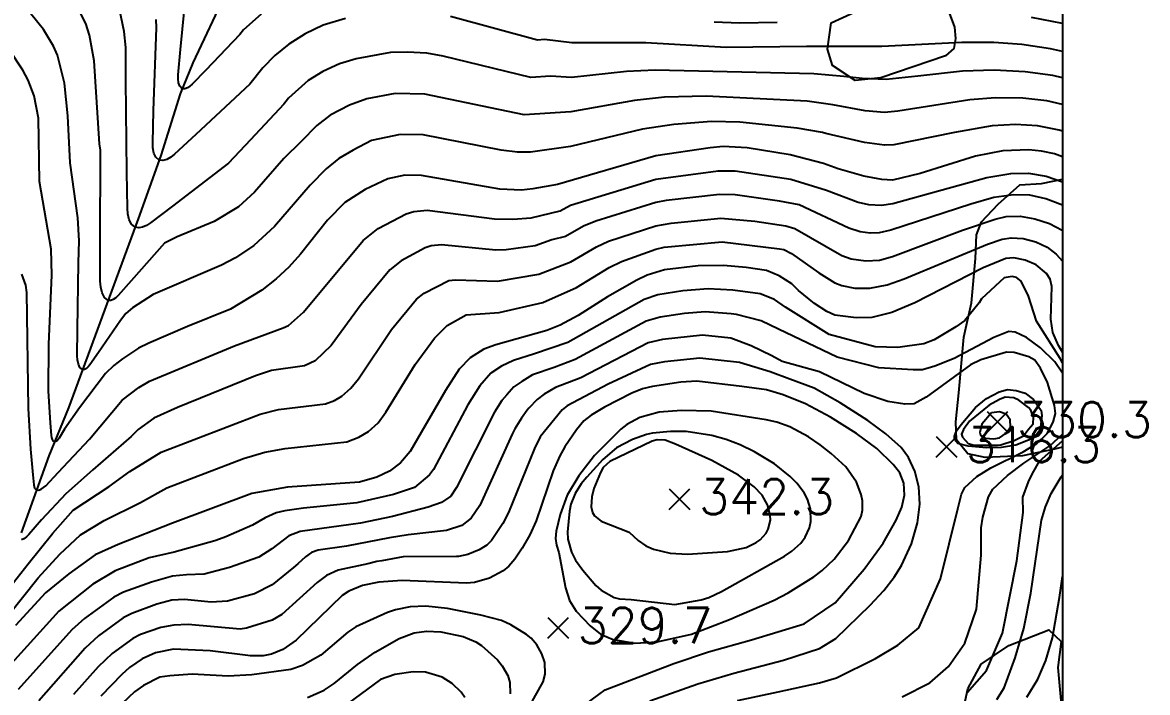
# Model space of a CAD drawing. Extents: x 197794 to 200030, y 561152 to 563931.
# Drawn here: x 199732.8 to 200021.8, y 563268.1 to 563440.1 of the extents above; entities that cross this region are included whole.
import ezdxf

# ---------------------------------------------------------------- set-up
doc = ezdxf.new("R2010")
doc.units = 0
for name, color, linetype in [('E0022112', 5, 'CONTINUOUS'), ('F0017111', 30, 'CONTINUOUS'), ('F0017114', 7, 'CONTINUOUS'), ('F0027132', 7, 'CONTINUOUS'), ('F0027217', 7, 'CONTINUOUS'), ('G0037213', 32, 'CONTINUOUS'), ('H0017334', 7, 'CONTINUOUS')]:
    doc.layers.add(name, color=color, linetype=linetype)
doc.styles.add('NGSW', font='romans.shx', dxfattribs={"bigfont": 'ngsw.shx'})

# ---------------------------------------------------------------- blocks, each defined once
blk = doc.blocks.new('F0027217')
at = {"layer": 'F0027217'}
for p, q in [((-2.652, 2.652), (2.652, -2.652)), ((-2.652, -2.652), (2.652, 2.652))]:
    blk.add_line(p, q, dxfattribs=at)

msp = doc.modelspace()

# ---------------------------------------------------------------- linework, layer by layer
at = {"layer": 'E0022112', "flags": 128}
msp.add_lwpolyline([(199785.25, 563448.17), (199776.55, 563429.74), (199773.32, 563421.85), (199768.31, 563405.96), (199762.55, 563389.69), (199744.62, 563341.18), (199739.58, 563328.88), (199732.42, 563309.08)], dxfattribs=at)
at = {"layer": 'F0017111', "flags": 128}
for points, elevation in [([(200000, 563419.11), (199995.94, 563420.03), (199989.8, 563420.7), (199982.81, 563420.78), (199976.17, 563420.3), (199957.65, 563417.33), (199954.26, 563417.04), (199949.32, 563417.46), (199940.96, 563419.03), (199934.42, 563419.9), (199908.4, 563421.21), (199897.74, 563420.94), (199890.01, 563420.14), (199873.68, 563417.19), (199861.69, 563416.39), (199836.18, 563421.75), (199828.55, 563421.89), (199821.23, 563420.55), (199816.82, 563418.9), (199811.82, 563416.35), (199808.38, 563413.68), (199804.38, 563409.57), (199799.94, 563405.18), (199792.37, 563396.59), (199788.26, 563392.82), (199782.04, 563389.04), (199772.5, 563385.08), (199769.32, 563383.49), (199760.76, 563373.79), (199757.39, 563370.02), (199756.79, 563369.45), (199756.13, 563368.97), (199755.47, 563368.71), (199754.8, 563368.74), (199753.84, 563369.54), (199753.23, 563370.71), (199752.91, 563372.2), (199752.79, 563373.73), (199752.77, 563383.18), (199752.86, 563407.32), (199752.62, 563408.95), (199751.25, 563430.27), (199749.98, 563436.85), (199749.06, 563439.84), (199746.52, 563444.83)], 265), ([(200000, 563425.89), (199997.48, 563426.48), (199990.38, 563427.47), (199982.42, 563427.85), (199974.31, 563427.61), (199962.8, 563426.38), (199954.68, 563425.53), (199948.55, 563425.77), (199943.81, 563426.3), (199936.08, 563426.98), (199895.35, 563427.93), (199887.96, 563427.58), (199873.81, 563426.05), (199868.43, 563426.36), (199863.42, 563425.99), (199840.88, 563431.48), (199836.64, 563432.22), (199831.65, 563432.51), (199827.32, 563432.39), (199818.52, 563430.83), (199814.21, 563429.56), (199809.97, 563427.56), (199806.15, 563425.26), (199801.13, 563420.7), (199799.9, 563419.13), (199791.39, 563410.02), (199785.7, 563403.98), (199771.32, 563392.95), (199765.67, 563388.66), (199764.7, 563388.04), (199763.66, 563387.55), (199762.69, 563387.38), (199761.77, 563387.59), (199760.82, 563388.36), (199760.21, 563389.5), (199759.88, 563390.96), (199759.74, 563392.45), (199759.6, 563401.69), (199759.39, 563425.31), (199759.37, 563433.74), (199758.93, 563437.78), (199757.31, 563445.62)], 260), ([(200000, 563412.23), (199999.12, 563412.49), (199993.54, 563413.6), (199987.92, 563413.94), (199981.93, 563413.64), (199972.25, 563411.88), (199956.69, 563408.76), (199954.24, 563408.65), (199949.09, 563409.34), (199939.22, 563411.65), (199938.35, 563411.9), (199931.82, 563412.99), (199917.1, 563414.52), (199909.78, 563414.67), (199900.12, 563413.95), (199892.06, 563412.7), (199873.56, 563408.32), (199863.35, 563406.83), (199859.96, 563406.8), (199855.79, 563407.36), (199835.73, 563411.29), (199829.79, 563411.39), (199822.5, 563409.84), (199817.72, 563407.31), (199814.05, 563405.2), (199810.83, 563402.53), (199806.67, 563398.4), (199797.55, 563387.78), (199792.21, 563382.84), (199787.49, 563379.72), (199783.94, 563377.8), (199766.35, 563370.27), (199761.08, 563366.88), (199759.33, 563365.38), (199757.94, 563363.64), (199752.32, 563355.42), (199750.1, 563352.22), (199749.7, 563351.73), (199749.24, 563351.3), (199748.76, 563351.04), (199748.24, 563351), (199747.57, 563351.57), (199747.15, 563352.41), (199746.93, 563353.47), (199746.86, 563354.56), (199746.93, 563361.26), (199747.21, 563378.4), (199747.32, 563384.03), (199747.02, 563390), (199745.07, 563404.07), (199744.46, 563416.2), (199743.57, 563424.55), (199741.76, 563431.74), (199740.81, 563434.06), (199738.21, 563438.36), (199734.92, 563442.34)], 270), ([(199815.81, 563441.12), (199810.07, 563439.42), (199805.38, 563437.21), (199801.25, 563434.59), (199797.67, 563431.66), (199794.56, 563428.52), (199791.21, 563424.29), (199777.32, 563411.35), (199771.86, 563406.32), (199770.91, 563405.57), (199769.88, 563404.96), (199768.88, 563404.68), (199767.9, 563404.81), (199767.07, 563405.54), (199766.57, 563406.59), (199766.33, 563407.91), (199766.27, 563409.26), (199766.5, 563417.57), (199767.22, 563438.8), (199767.16, 563440.88)], 255), ([(200000, 563432.67), (199996.93, 563433.36), (199989.53, 563434.47), (199982.36, 563434.97), (199974.14, 563434.98), (199953.57, 563433.96), (199945.49, 563433.97), (199934.22, 563433.99), (199913.58, 563433.72), (199892.97, 563434.92), (199873.94, 563434.92), (199866.92, 563435.73), (199865.15, 563435.58), (199842.75, 563441.69)], 255), ([(199732.59, 563375.48), (199733.56, 563372.65), (199733.8, 563370.76), (199734.28, 563341.05), (199734.85, 563330.58), (199735.46, 563323.98), (199735.72, 563321.4), (199735.79, 563320.98), (199735.92, 563320.58), (199736.11, 563320.28), (199736.4, 563320.09), (199737.01, 563320.05), (199737.62, 563320.26), (199738.23, 563320.69), (199738.79, 563321.19), (199741.96, 563324.55), (199750.01, 563333.17), (199758.43, 563343.14), (199762.72, 563346.39), (199765.45, 563348.02), (199787.25, 563357.12), (199799.77, 563361.7), (199801.15, 563362.35), (199805, 563365.74), (199820.29, 563384.11), (199824.16, 563387.26), (199831.35, 563390.99), (199833.33, 563391.59), (199836.78, 563391.93), (199854.02, 563389.7), (199858.78, 563389.6), (199863.47, 563390), (199870.89, 563391.81), (199873.59, 563393.2), (199895.52, 563399.92), (199911.5, 563402.05), (199915.89, 563402), (199930.23, 563399.9), (199939.32, 563397.11), (199947.52, 563394.03), (199950.14, 563393.37), (199953.47, 563393.22), (199956.41, 563393.67), (199966.57, 563396.49), (199980.56, 563400.35), (199986.68, 563401.39), (199991.26, 563401.42), (199995.75, 563400.67), (200000, 563399.25)], 280), ([(200000, 563393.2), (199999.94, 563393.23), (199995.74, 563394.85), (199991.6, 563395.77), (199987.46, 563395.91), (199982.37, 563395.16), (199976.41, 563393.46), (199955.9, 563386.79), (199952.84, 563386.11), (199950.6, 563386.03), (199948.04, 563386.4), (199945.05, 563387.35), (199932.36, 563393.28), (199927.28, 563394.22), (199915.86, 563395.86), (199911.84, 563395.97), (199898.13, 563394.39), (199895.51, 563393.92), (199880.07, 563389.12), (199876.91, 563387.87), (199872.29, 563385.22), (199868.81, 563384.33), (199864.48, 563382.75), (199857.03, 563381.75), (199854.43, 563381.69), (199840.41, 563383), (199837.83, 563382.75), (199836.23, 563382.23), (199830.07, 563378.95), (199827.17, 563376.59), (199819.82, 563367.76), (199812.06, 563357.19), (199807.98, 563353.27), (199805.23, 563351.96), (199796.8, 563350.8), (199792.68, 563349.37), (199772.65, 563341.23), (199766.56, 563338.49), (199762.52, 563335.64), (199760.72, 563333.83), (199750.91, 563325.22), (199743.95, 563319.07), (199737.72, 563312.38), (199734.41, 563308.62), (199733.83, 563308.05), (199733.17, 563307.57), (199732.52, 563307.32)], 285), ([(199730.47, 563296.34), (199734.28, 563301.16), (199740.64, 563309.04), (199745.8, 563314.9), (199755.08, 563320.99), (199760.41, 563324.8), (199768.41, 563329.79), (199793.89, 563339.58), (199798.54, 563340.79), (199810.68, 563342.22), (199813, 563343.07), (199814.82, 563344.18), (199817.15, 563346.24), (199819.12, 563348.64), (199827.62, 563361.3), (199834.04, 563369.07), (199835.98, 563370.65), (199842.32, 563373.91), (199844.05, 563374.08), (199854.85, 563373.68), (199865.49, 563375.51), (199873.7, 563378.64), (199880.23, 563382.53), (199883.39, 563383.96), (199895.51, 563387.91), (199899.43, 563388.63), (199912.18, 563389.89), (199920.94, 563389.11), (199928.87, 563387.91), (199931.18, 563387.26), (199943.25, 563380.33), (199945.67, 563379.44), (199949.49, 563378.94), (199952.97, 563379.14), (199956.3, 563380.05), (199974.33, 563386.78), (199982.7, 563389.67), (199985.55, 563390.28), (199989.12, 563390.37), (199992.88, 563389.75), (199996.6, 563388.53), (199999.92, 563386.79), (200000, 563386.73)], 290), ([(199729.08, 563287.89), (199736.81, 563297.55), (199742.36, 563303.62), (199747.67, 563308.55), (199753.76, 563312.25), (199763.08, 563316.91), (199769.89, 563320.68), (199789.54, 563328.19), (199795.1, 563329.79), (199800.29, 563330.78), (199816.14, 563332.48), (199819.23, 563333.62), (199821.65, 563335.09), (199824.15, 563337.37), (199826.17, 563340.09), (199833.72, 563352.33), (199838.65, 563359.06), (199841.89, 563362.34), (199846.82, 563365.06), (199855.26, 563365.67), (199866.5, 563368.27), (199875.11, 563372.05), (199883.55, 563377.2), (199886.71, 563378.79), (199895.51, 563381.91), (199897.69, 563382.42), (199912.52, 563383.8), (199927.31, 563381.99), (199928.41, 563381.82), (199930.32, 563380.82), (199937.37, 563375.87), (199941.47, 563373.27), (199943.27, 563372.57), (199946.61, 563371.94), (199950.51, 563371.9), (199954.95, 563372.74), (199959.28, 563374.27), (199980.74, 563383.22), (199984.51, 563384.47), (199986.8, 563384.86), (199989.89, 563384.66), (199993.13, 563383.78), (199996.01, 563382.41), (199998.37, 563380.68), (200000, 563378.85)], 295), ([(200000, 563352.73), (199999.37, 563353.81), (199993.33, 563363.46), (199991.28, 563369.85), (199989.35, 563373.71), (199988.14, 563374.67), (199987.06, 563374.92), (199985, 563374.55), (199979.19, 563369.14), (199978.57, 563368.17), (199974.85, 563363.65), (199972.6, 563362.02), (199966.99, 563358.68), (199964.33, 563357.62), (199957.71, 563356.71), (199951.84, 563356.82), (199940.05, 563359.99), (199928.82, 563367.05), (199926.01, 563368.98), (199922.3, 563370.49), (199915.32, 563371.4), (199908.91, 563371.74), (199902.43, 563371.25), (199896.06, 563370.17), (199892.51, 563369.03), (199872.86, 563357.97), (199864.33, 563355.07), (199858.92, 563353.3), (199855.89, 563351.86), (199853.09, 563350.05), (199850.3, 563346.81), (199847.17, 563341.92), (199838.37, 563325.32), (199837.34, 563323.94), (199833.48, 563320.74), (199828.13, 563318.95), (199818.73, 563316.77), (199805, 563315.45), (199800.2, 563314.7), (199797.97, 563314.19), (199795.12, 563312.93), (199791.86, 563311.01), (199785.03, 563308.08), (199784.39, 563307.84), (199782.2, 563307.06), (199771.78, 563304.12), (199765.31, 563302.65), (199756.6, 563299.3), (199750.86, 563295.91), (199742.12, 563288.93), (199725.76, 563270.99)], 305), ([(200000, 563350.12), (199997.98, 563353), (199994.37, 563356.63), (199990.7, 563359.25), (199987.86, 563360.59), (199986.22, 563360.77), (199982.33, 563359.22), (199972.11, 563353.85), (199967.17, 563351.84), (199964.03, 563350.98), (199961.61, 563350.95), (199952.79, 563351.42), (199942.06, 563354.19), (199927.05, 563361.38), (199922.59, 563363.52), (199916.26, 563365.17), (199914.86, 563365.35), (199908.2, 563365.81), (199902.83, 563365.41), (199896.62, 563364.43), (199893.04, 563363.44), (199874.8, 563353.57), (199869.36, 563351.58), (199863.81, 563349.63), (199861.1, 563347.92), (199859.06, 563346.6), (199857.21, 563344.55), (199855.96, 563343.1), (199854.03, 563340.05), (199844.32, 563320.69), (199842.86, 563318.54), (199840.47, 563316.89), (199836.98, 563315.67), (199827.85, 563313.32), (199819.62, 563311.55), (199804.1, 563309.4), (199801.21, 563308.29), (199796.83, 563305.01), (199793.49, 563302.84), (199785.99, 563300.15), (199779.49, 563298.51), (199774.96, 563298.31), (199771.35, 563297.92), (199765.95, 563296.44), (199758.76, 563293.84), (199756.25, 563292.54), (199748.77, 563287.1), (199745.5, 563284.19), (199731.71, 563268.89)], 310), ([(199981.72, 563339.93), (199979.27, 563336.95), (199978.72, 563334.82), (199978.95, 563334.15), (199980.13, 563333.43), (199982.35, 563333.19), (199983.77, 563333.52), (199985.51, 563334.64), (199986.63, 563336.29), (199986.57, 563338.08), (199985.48, 563339.54), (199983.8, 563340.15), (199981.72, 563339.93)], 330)]:
    msp.add_lwpolyline(points, dxfattribs=dict(at, elevation=elevation))
at = {"layer": 'F0017111'}
for points, elevation in [([(199916.52, 563266.07), (199926.94, 563268.25), (199937.54, 563270.53), (199941.92, 563271.86), (199951.94, 563276.79), (199957.67, 563280.28), (199963.08, 563284.73), (199968.65, 563297.29), (199973.06, 563315.21), (199974, 563319.01), (199974.87, 563320.76), (199977.95, 563323.54), (199981.58, 563325.76), (199989.91, 563329.87), (199993.41, 563332.06), (199996.07, 563334.55), (199997.62, 563337.47), (199998.16, 563339.69), (199997.89, 563341.78), (199996.16, 563347.65), (199994.33, 563351.36), (199992.84, 563353.44), (199991.34, 563354.27), (199987.56, 563355.42), (199985.6, 563355.44), (199978.99, 563353.55), (199976.34, 563352.21), (199964.93, 563343.96), (199961.9, 563342.25), (199959.44, 563342.14), (199955.13, 563342.78), (199949.05, 563344.83), (199937.52, 563350.41), (199927.97, 563353.11), (199925.28, 563354.57), (199920.02, 563357.12), (199914.81, 563359.09), (199907.5, 563359.88), (199897.18, 563358.69), (199893.58, 563357.86), (199876.2, 563348.9), (199869.72, 563346.4), (199866.85, 563344.71), (199865.01, 563343.34), (199862.88, 563341.09), (199862.44, 563340.59), (199861.04, 563338.5), (199859.32, 563335.78), (199858.59, 563334.44), (199850.27, 563316.07), (199848.09, 563312.85), (199845.68, 563311), (199841.72, 563309.71), (199831.92, 563308.57), (199827.07, 563307.78), (199816.05, 563305.66), (199808.72, 563304.61), (199807.03, 563304.03), (199805.53, 563302.96), (199803.54, 563301.15), (199802.41, 563300.15), (199796.98, 563295.69), (199792.4, 563293.44), (199785.49, 563291.56), (199781.29, 563291.26), (199774.45, 563291.94), (199771.18, 563291.77), (199767.32, 563290.76), (199760.93, 563288.39), (199758.7, 563287.24), (199752.29, 563282.6), (199748.88, 563279.45), (199736.97, 563265.98)], 315), ([(199894, 563265.91), (199906.31, 563270.34), (199915.53, 563273.08), (199928.31, 563276.38), (199937.54, 563279.35), (199941.72, 563281.92), (199950.59, 563290.55), (199954.07, 563294.31), (199956.74, 563297.67), (199958.66, 563300.69), (199961.22, 563306.3), (199962.76, 563311.66), (199963.34, 563316.48), (199963.05, 563320.88), (199962.02, 563324.91), (199960.44, 563328.4), (199958.55, 563331.02), (199954.61, 563334.5), (199949.93, 563337.93), (199942.85, 563342.44), (199936.18, 563346.21), (199929.95, 563348.52), (199924.9, 563350.41), (199917.02, 563352.82), (199906.79, 563353.95), (199897.74, 563352.96), (199894.12, 563352.27), (199883.3, 563347.25), (199872.74, 563341.71), (199871.42, 563340.71), (199865.83, 563333.7), (199864.3, 563330.7), (199857.63, 563314.27), (199856.22, 563311.45), (199853.31, 563307.15), (199852.09, 563305.94), (199850.1, 563304.68), (199847.17, 563303.48), (199844.81, 563302.97), (199844.26, 563302.98), (199830.58, 563302.94), (199825.08, 563301.9), (199823.8, 563301.71), (199821.52, 563301.15), (199813.94, 563299.48), (199810.88, 563298.15), (199808.54, 563296.32), (199799.45, 563288.09), (199796.92, 563286.66), (199790.38, 563284.57), (199788.69, 563284.32), (199775.34, 563285.51), (199771.7, 563285.41), (199768.3, 563284.75), (199763.09, 563282.94), (199761.14, 563281.93), (199755.82, 563278.1), (199752.26, 563274.7), (199745.91, 563267.57)], 320), ([(199958.78, 563266.94), (199965.94, 563270.59), (199970.71, 563274.72), (199974.85, 563280.76), (199977.87, 563289.5), (199979.09, 563303.33), (199979.05, 563310.39), (199979.51, 563313.09), (199981.01, 563318.33), (199982.06, 563320.31), (199985.85, 563323.83), (199990.06, 563326.97), (199996.73, 563331.46), (200000, 563334.38)], 310), ([(199975.49, 563268.05), (199980.42, 563273.77), (199984.55, 563283.3), (199988.21, 563301.9), (199989.87, 563314.29), (199989.8, 563318.27), (199991.28, 563322.17), (199992.25, 563324.34), (199994.06, 563327.52), (200000, 563332.7)], 305), ([(199990.84, 563266.87), (199993.63, 563271.51), (199995.73, 563276.29), (199997.38, 563282.14), (199999.17, 563292.49), (200000, 563297.89)], 295), ([(199862.98, 563264.39), (199866.56, 563270.78), (199867.08, 563272.77), (199866.97, 563275.81), (199866.26, 563277.98), (199864.96, 563280.33), (199863.48, 563282.01), (199862.27, 563282.96), (199858.29, 563285.44), (199855.84, 563286.54), (199850.51, 563287.95), (199842, 563289.66), (199836.39, 563290.25), (199832.37, 563290.04), (199828.66, 563289.33), (199826.56, 563288.61), (199818.43, 563284.98), (199816.38, 563283.59), (199809.42, 563277.7), (199804.75, 563275.01), (199801.7, 563274.03), (199791.75, 563272.62), (199785.61, 563272.26), (199776.4, 563272.75), (199770.64, 563272.38), (199768.06, 563271.99), (199763.88, 563269.91), (199761.57, 563268.23), (199758.39, 563265.23)], 330), ([(199806.05, 563266.81), (199810.32, 563268.64), (199812.88, 563270.4), (199818.87, 563275.27), (199823.4, 563278.47), (199829.59, 563281.99), (199833.42, 563283.38), (199836.57, 563283.82), (199840.27, 563283.7), (199846.01, 563282.47), (199849.28, 563281.08), (199850.75, 563280.18), (199854.82, 563276.48), (199856.04, 563274.95), (199857.47, 563272.45), (199857.99, 563270.62), (199858.09, 563267.71)], 335), ([(199846.45, 563266.82), (199845.47, 563268.14), (199843.22, 563270.36), (199840.64, 563272), (199836.3, 563273.33), (199833.13, 563273.41), (199828.46, 563272.69), (199824.8, 563271.38), (199814.71, 563264.01)], 340)]:
    msp.add_lwpolyline(points, dxfattribs=dict(at, elevation=elevation))
at = {"layer": 'F0017111', "flags": 128}
for points, elevation in [([(199977.63, 563341.25), (199980.47, 563343.57), (199983.67, 563345.28), (199985.83, 563345.88), (199988.12, 563345.66), (199990.38, 563344.96), (199992.56, 563343.28), (199994.46, 563340.49), (199994.71, 563339.19), (199994.25, 563335.54), (199993.42, 563334.43), (199991.22, 563332.88), (199988.01, 563331.57), (199984.29, 563330.99), (199980.44, 563330.92), (199975.71, 563331.37), (199973.07, 563332.03), (199972.23, 563333.03), (199972.23, 563333.94), (199972.76, 563335.24), (199973.93, 563336.94)], 320), ([(199870.58, 563304.03), (199872.26, 563294.97), (199873.29, 563291.68), (199875.03, 563288.94), (199878.6, 563285.21), (199881.33, 563283.04), (199884.53, 563281.65), (199890.15, 563280.78), (199895.85, 563281.11), (199904.65, 563283.02), (199914.42, 563286.85), (199925.88, 563291.82), (199929.5, 563293.69), (199936.06, 563297.81), (199938.21, 563299.42), (199941.28, 563302.31), (199945.01, 563307.08), (199948.23, 563313.28), (199948.63, 563314.92), (199948.62, 563317.31), (199948.28, 563318.93), (199947.05, 563322.1), (199944.35, 563326.01), (199940.57, 563329.48), (199937.75, 563331.69), (199934.71, 563333.7), (199929.95, 563336.3), (199926.6, 563337.48), (199923.86, 563338.11), (199909.76, 563340.34), (199902.12, 563340.49), (199896.4, 563340.04), (199891.37, 563338.7), (199888.08, 563336.91), (199886.5, 563335.68), (199879.78, 563328.91), (199875.72, 563323.71), (199872.77, 563318.79), (199870.9, 563313.82), (199869.93, 563309.49), (199869.77, 563307.63), (199869.96, 563305.88)], 330), ([(199889.13, 563291.94), (199900.42, 563290.71), (199907.17, 563291.88), (199909.15, 563292.47), (199912.4, 563294.01), (199928.6, 563303.06), (199930.43, 563304.34), (199932.73, 563306.46), (199933.88, 563308), (199934.98, 563310.41), (199935.3, 563312.02), (199935.21, 563315.28), (199934.49, 563317.74), (199933.62, 563319.36), (199931.69, 563321.87), (199930.06, 563323.54), (199925.96, 563326.79), (199920.87, 563329.85), (199917.19, 563331.65), (199913.54, 563333.07), (199909.92, 563334.12), (199903.26, 563335.13), (199899.3, 563335.1), (199894.67, 563334.66), (199893.07, 563334.34), (199889.48, 563333.03), (199885.43, 563330.91), (199881.93, 563327.88), (199877.75, 563323.4), (199876.29, 563321.66), (199874.76, 563319.16), (199873.7, 563316.43), (199873.32, 563314.62), (199872.84, 563309.38), (199872.92, 563307.44), (199873.81, 563304.11), (199874.89, 563302.07), (199876.75, 563299.47), (199880.09, 563295.53), (199881.5, 563294.4), (199884.81, 563292.51), (199886.15, 563292.12)], 335), ([(199888.65, 563309.29), (199890.93, 563307.08), (199892.95, 563305.74), (199894.94, 563304.92), (199899.23, 563303.83), (199903.66, 563303.63), (199913.94, 563304.27), (199918.69, 563305.36), (199921.25, 563306.56), (199922.27, 563307.3), (199923.83, 563309.02), (199924.37, 563310.01), (199924.93, 563312.31), (199924.9, 563313.59), (199924.23, 563316.24), (199922.82, 563318.74), (199920.76, 563320.93), (199916.76, 563323.89), (199909.91, 563327.62), (199900.6, 563331.86), (199897.94, 563332.88), (199895.82, 563332.99), (199894.55, 563332.63), (199883.65, 563327.44), (199882.02, 563325.85), (199881.27, 563324.6), (199879.58, 563320.51), (199879.09, 563318.34), (199878.89, 563315.78), (199879.26, 563314.31), (199879.77, 563313.48), (199881.48, 563312.12)], 340)]:
    msp.add_lwpolyline(points, close=True, dxfattribs=dict(at, elevation=elevation))
at = {"layer": 'F0017114', "flags": 128}
for points, elevation in [([(199794.16, 563442.28), (199789.59, 563438.25), (199788.6, 563437.08), (199779.87, 563427.88), (199776.43, 563424.3), (199775.83, 563423.77), (199775.16, 563423.32), (199774.5, 563423.09), (199773.85, 563423.14), (199773.24, 563423.75), (199772.9, 563424.6), (199772.77, 563425.65), (199772.79, 563426.71), (199773.39, 563433.22), (199775.02, 563449.84)], 250), ([(200000, 563439.9), (199992.01, 563441.41)], 250), ([(199926.67, 563440.16), (199917.03, 563439.94), (199910.51, 563440.21)], 250), ([(200000, 563405.67), (199997.89, 563406.4), (199994.6, 563407.08), (199991.34, 563407.43), (199984.67, 563407.19), (199977.66, 563405.81), (199963.39, 563401.34), (199956.29, 563399.66), (199953.58, 563399.8), (199948.96, 563400.68), (199942.32, 563402.58), (199938.54, 563403.91), (199929.99, 563406.13), (199919, 563407.98), (199912.83, 563408.28), (199909.5, 563407.99), (199895.52, 563405.92), (199870.27, 563398.53), (199863.89, 563397.38), (199861.04, 563397.1), (199855.42, 563397.3), (199835.28, 563400.83), (199831.02, 563400.89), (199826.65, 563399.98), (199820.85, 563397.25), (199815.65, 563393.89), (199811.17, 563389.37), (199804.22, 563380.67), (199801.25, 563377.3), (199798, 563374.27), (199794.32, 563371.44), (199786.2, 563366.48), (199775.19, 563362.11), (199765.29, 563357.8), (199762.64, 563356.48), (199758.46, 563353.73), (199756.29, 563352.09), (199754.09, 563349.97), (199747.46, 563341.22), (199743.6, 563335.68), (199742.25, 563333.39), (199742, 563333.03), (199741.71, 563332.72), (199741.39, 563332.52), (199741.05, 563332.46), (199740.7, 563332.71), (199740.47, 563333.09), (199740.32, 563333.59), (199740.25, 563334.1), (199740.01, 563337.29), (199739.45, 563345.44), (199739.58, 563357.56), (199740.31, 563375.24), (199740.2, 563381.95), (199737.18, 563399.32), (199736.89, 563415.58), (199735.78, 563421.31), (199734.24, 563425.35), (199732.85, 563427.9), (199729.19, 563433.45)], 275), ([(200000, 563355.46), (199998.95, 563357.17), (199997.54, 563360.52), (199996.96, 563363.96), (199997.14, 563369.39), (199997.24, 563372.3), (199996.85, 563374.23), (199995.88, 563375.64), (199993.24, 563377.89), (199990.42, 563379.14), (199987.47, 563379.71), (199985.45, 563379.53), (199979.59, 563377.16), (199962.04, 563368.12), (199956.17, 563365.64), (199951.04, 563364.36), (199946.99, 563364.29), (199941.46, 563364.95), (199939.43, 563365.89), (199936.23, 563367.98), (199932.2, 563371.35), (199930.48, 563373.05), (199927.23, 563375.08), (199923.9, 563376.43), (199918.7, 563377.2), (199912.86, 563377.72), (199906.37, 563377.62), (199897.7, 563376.58), (199893.3, 563375.23), (199890.63, 563374), (199883.11, 563369.72), (199875.58, 563364.86), (199870.93, 563362.37), (199867.51, 563361.02), (199854.43, 563357.33), (199851.31, 563356.22), (199847.8, 563354.03), (199844.97, 563351.12), (199841.47, 563345.66), (199832.42, 563329.94), (199829.89, 563327.07), (199827.08, 563324.95), (199823.83, 563323.38), (199819.37, 563322.11), (199800.86, 563320.82), (199791.75, 563319.16), (199771.37, 563311.56), (199757.41, 563306.05), (199751.47, 563303.45), (199744.72, 563298.53), (199738.74, 563293.67), (199730.99, 563285.29)], 300)]:
    msp.add_lwpolyline(points, dxfattribs=dict(at, elevation=elevation))
at = {"layer": 'F0017114'}
for points, elevation in [([(199877.63, 563265.13), (199882.52, 563268.75), (199900.12, 563275.51), (199909.01, 563278.54), (199920.09, 563281.63), (199933.63, 563285.73), (199941.6, 563291.09), (199948.99, 563299.75), (199953.87, 563306.47), (199957.28, 563312.36), (199958.7, 563315.65), (199959.41, 563318.79), (199959.21, 563321.8), (199958.16, 563324.46), (199956.5, 563326.67), (199952.25, 563330.75), (199947.06, 563334.61), (199940.36, 563338.79), (199933.97, 563342.19), (199928.23, 563344.56), (199923.9, 563345.77), (199917.63, 563346.7), (199906.08, 563348.02), (199901.95, 563347.75), (199894.65, 563346.68), (199892.12, 563346.08), (199889.3, 563344.93), (199882.33, 563341.39), (199878.86, 563339.34), (199877.01, 563337.82), (199875.11, 563335.56), (199872.12, 563331.15), (199870.86, 563328.89), (199869.16, 563325.02), (199864.75, 563312.19), (199863.13, 563308.53), (199861.21, 563305.13), (199859.31, 563302.35), (199857.75, 563300.56), (199856.26, 563299.33), (199852.78, 563297.4), (199848.94, 563296.33), (199846.89, 563296.12), (199830.36, 563296.82), (199824.35, 563296.45), (199820.11, 563295.59), (199816.6, 563294.07), (199814.97, 563292.97), (199803.1, 563281.52), (199799.67, 563279.13), (199796.75, 563277.94), (199794.64, 563277.54), (199791.4, 563277.47), (199781.04, 563278.78), (199771.63, 563279.21), (199766.94, 563278.26), (199763.57, 563276.71), (199760.32, 563274.46), (199758.35, 563272.74), (199752.93, 563267.18)], 325), ([(199983.1, 563266.3), (199985, 563269.26), (199987.82, 563276.99), (199990.03, 563284.5), (199991.88, 563293.56), (199994.59, 563312.32), (199995.6, 563315.78), (199997.08, 563319.21), (199999.65, 563323.44), (200000, 563323.96)], 300)]:
    msp.add_lwpolyline(points, dxfattribs=dict(at, elevation=elevation))
at = {"layer": 'F0017114', "elevation": 325, "flags": 128}
msp.add_lwpolyline([(199984.12, 563331.67), (199987.58, 563332.83), (199989.93, 563334.03), (199991.28, 563335.67), (199992.42, 563337.09), (199992.56, 563338.79), (199991.86, 563340.6), (199991.22, 563341.3), (199988.75, 563343.16), (199987.48, 563343.75), (199985.28, 563343.9), (199983.81, 563343.36), (199981.18, 563341.87), (199976.09, 563337.77), (199974.55, 563335.61), (199974.05, 563334.38), (199974.3, 563333.61), (199975.74, 563332.06), (199977.32, 563331.61), (199983.3, 563331.58)], close=True, dxfattribs=at)
at = {"layer": 'G0037213', "flags": 128}
msp.add_lwpolyline([(199955.53, 563447), (199964.17, 563448.99), (199968.32, 563446.19), (199970.62, 563443.29), (199972.23, 563438.97), (199972.47, 563436.04), (199972.07, 563433.44), (199969.94, 563431.6), (199953.32, 563425.96), (199946.72, 563425.23), (199940.9, 563429.08), (199939.59, 563433.3), (199940.57, 563440.08)], close=True, dxfattribs=at)
for points in [[(200000, 563331.05), (199997.91, 563330.55), (199989.73, 563328.82), (199980.13, 563328.46), (199975.7, 563329.41), (199972.79, 563332.94), (199972.58, 563337.56), (199973.32, 563345.01), (199974.67, 563359.37), (199976.57, 563368.12), (199977.67, 563379.49), (199977.93, 563385.58), (199979.16, 563388.96), (199983.48, 563393.44), (199988.98, 563398.43), (199994.6, 563398.79), (200000, 563399.88)], [(200000, 563240.65), (199998.38, 563239.2), (199992.53, 563239.19), (199974.89, 563254.34), (199973.29, 563257.92), (199975.66, 563269.05), (199979.11, 563275.35), (199986.21, 563280.18), (199996.46, 563284.18), (199999.67, 563281.2), (199998.81, 563274.51), (199999.73, 563264.17), (200000, 563263.4)]]:
    msp.add_lwpolyline(points, dxfattribs=at)
at = {"layer": 'H0017334', "flags": 128}
msp.add_lwpolyline([(197794.53, 563927.44), (200000, 563927.14), (200000, 561152.39), (197793.79, 561152.69)], close=True, dxfattribs=at)

# ---------------------------------------------------------------- block references
at = {"layer": 'F0027217'}
for p in [(199983.26, 563337.55, 330.32), (199970.17, 563331.14, 316.33), (199901.62, 563317.77, 342.26), (199870.39, 563284.69, 329.66)]:
    msp.add_blockref('F0027217', p, dxfattribs=at)

# ---------------------------------------------------------------- texts
at = {"layer": 'F0027132', "style": 'NGSW'}
for s, p in [('330.3', (199988.26, 563333.65)), ('316.3', (199975.17, 563327.24)), ('342.3', (199906.62, 563313.87)), ('329.7', (199875.39, 563280.79))]:
    msp.add_text(s, height=9, dxfattribs=at).set_placement(p)

doc.saveas('drawing.dxf')
